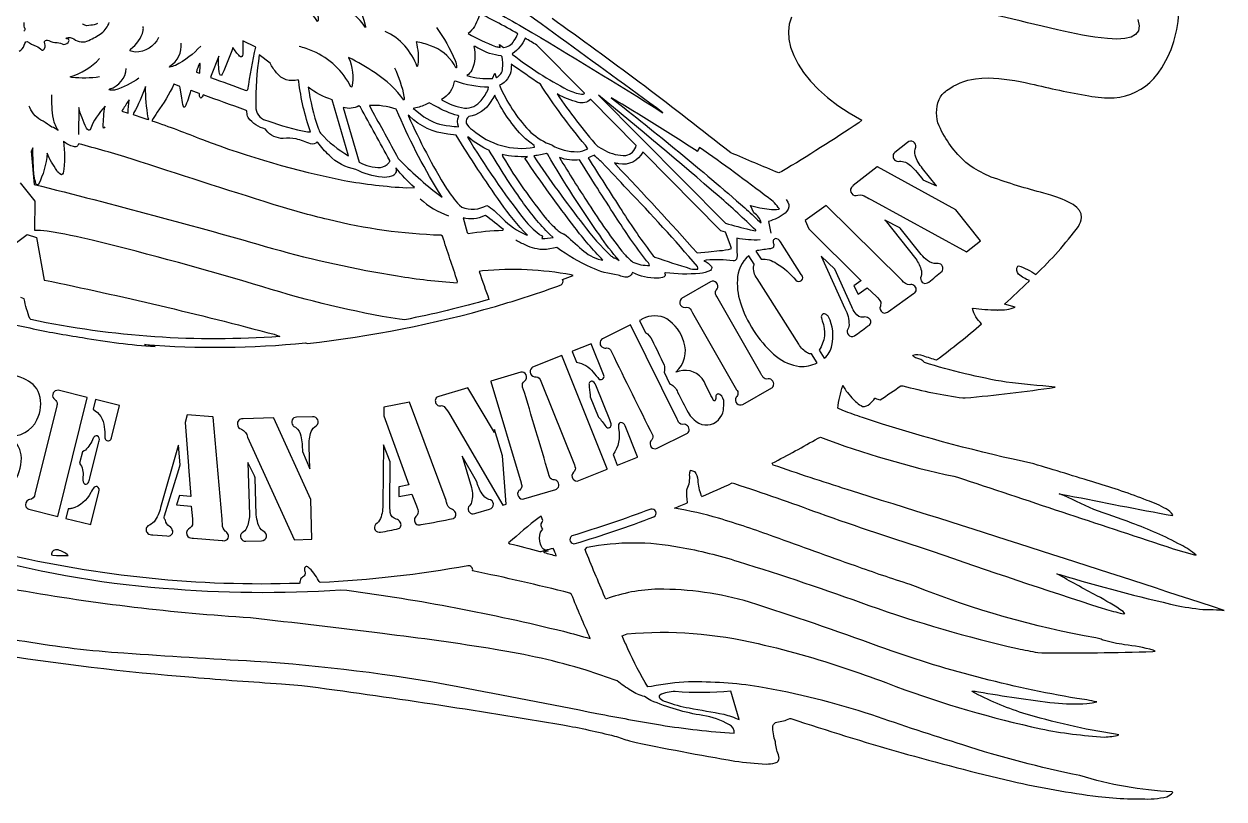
# Model space of a CAD drawing. Extents: x 1.2 to 67.4, y 0.4 to 30.3.
# Drawn here: x 13.85 to 31.65, y 0.38 to 11.88 of the extents above; entities that cross this region are included whole.
import ezdxf

# ---------------------------------------------------------------- set-up
doc = ezdxf.new("R2010")
doc.units = 0
doc.linetypes.add('0', pattern=[0])
doc.layers.add('1', color=7, linetype='0')

msp = doc.modelspace()

# ---------------------------------------------------------------- linework, layer by layer
at = {"layer": '1'}
for points in [[(20.279379, 12.77844, 0.143274), (20.577135, 12.217657), (20.603069, 12.194504), (20.642433, 12.190125), (20.639217, 12.165604, 0.062057), (20.826063, 12.061759, -0.021405), (21.249918, 11.828675, -0.008344), (23.32299, 10.560194, 0.001649)], [(20.853512, 11.907593, -0.008416), (20.611046, 12.032791, -0.103842), (20.487793, 11.782074), (20.463341, 11.756912), (20.436214, 11.734512, 0.039491), (20.843307, 11.54287, 0.031715), (20.909847, 11.528625), (20.900368, 11.573242), (20.960194, 11.526855, 0.245322), (21.116119, 11.624023, 0.05805), (21.171524, 11.72963, 0.008893)], [(16.623669, 11.113754), (16.616959, 11.083618, 0.002934), (17.141674, 10.89122), (17.170761, 10.897141, -0.026161), (17.288174, 11.530869), (17.093914, 11.627808), (17.093914, 11.462723, -0.136983), (17.081882, 11.392212), (17.072136, 11.38707), (17.06036, 11.389206), (17.047089, 11.397324, -0.064), (16.947472, 11.529236, -0.030176), (16.788666, 11.132187), (16.775734, 11.11673), (16.765053, 11.114075), (16.756416, 11.12233), (16.749622, 11.139633, -0.062004), (16.737144, 11.400925)], [(22.163631, 10.849167), (22.158619, 10.854614), (21.462334, 11.557358), (21.455624, 11.562699, 0.001824), (21.280891, 11.665924, -0.166352), (21.090813, 11.435532), (21.094212, 11.423921, 0.045093), (21.9119, 10.899673, 0.071946), (22.120003, 10.833061, 0.18317), (22.162399, 10.845465)], [(17.337894, 11.416612, 0.039284), (17.285469, 10.656859), (17.289543, 10.617538, 0.345082), (17.465771, 10.440582, 0.055318), (18.055332, 10.277969), (18.099125, 10.274292, -0.05207), (17.923225, 11.023438), (17.914692, 11.048416, -0.314949), (17.595675, 11.150568, -0.076985), (17.501766, 11.2957)], [(20.419048, 11.109894, 0.095292), (20.799744, 11.068192), (20.830212, 11.145676), (20.854332, 11.084412), (20.855404, 11.083298, 0.299747), (20.948145, 11.215774, 0.093473), (20.939491, 11.388016), (20.927174, 11.402344, -0.106183), (20.593805, 11.512156, -0.005672), (20.539917, 11.53981), (20.520863, 11.542908, -0.165436), (20.489592, 11.189987, -0.10057)], [(16.453552, 11.14473), (16.455982, 11.151489, 0.033522), (16.461182, 11.286453), (16.457546, 11.292694), (16.451839, 11.288589, 0.068325), (16.405972, 11.162628)], [(21.073692, 11.207428, -0.284361), (20.902023, 10.967148, 0.086402), (21.335356, 10.29846, 0.094905), (21.637493, 10.096085, -0.181695), (21.661919, 10.087555), (21.67786, 10.082062), (21.680489, 10.077667, 0.133878), (22.058079, 9.980794, 0.087146), (22.210587, 10.022125), (22.175117, 10.076202, -0.031177), (21.507553, 10.984711, -0.017127), (21.077057, 11.280991, -0.034847)], [(15.650544, 10.946243), (15.64993, 10.945145, -0.045373), (15.474517, 10.554657), (15.466713, 10.531571, -0.004033), (15.697685, 10.456636), (15.690122, 10.485382, -0.040662)], [(18.208729, 10.117126), (18.195892, 10.12883, -0.358228), (18.097542, 10.099197, 0.028994), (17.885305, 10.170259, 0.069673), (17.694778, 10.176719, -0.230706), (17.439472, 10.300217), (17.429619, 10.317444, -0.18223), (17.174637, 10.486298), (17.162003, 10.510376, -0.037181), (17.153923, 10.589478), (17.133667, 10.598891, -0.00056), (16.505432, 10.822571, -0.219311), (16.469917, 10.777802, -0.241768), (16.453743, 10.818451), (16.451221, 10.840637), (16.44566, 10.846161), (16.327072, 10.889465), (16.320484, 10.886749, -0.053473), (16.234579, 10.642958, -0.641295), (16.215141, 10.653168, -0.052488), (16.188877, 10.774612), (16.167156, 10.931274), (16.162071, 10.94986), (16.076626, 10.981079), (16.070805, 10.980865, -0.055954), (15.823071, 10.566442, 0.021182), (15.745945, 10.440583, -0.01381), (16.496296, 10.160535, 0.041187), (18.595596, 9.556105, 0.031678), (19.528149, 9.44545), (19.640343, 9.450027, -0.050637), (19.365032, 9.743301, -0.432296), (19.30056, 9.616339, -0.116575), (19.160049, 9.602921, -0.103275), (18.77087, 9.718948, -0.161999), (18.374533, 9.9283, -0.048048)], [(18.42025, 10.752701, -0.093276), (18.06382, 10.937653, 0.044591), (18.210936, 10.331098, 0.025645), (18.247074, 10.254547, 0.072454), (18.66309, 9.919464)], [(20.041576, 10.756561), (20.05159, 10.746384, 0.094134), (20.380047, 10.627018, 0.251936), (20.630146, 10.742126, 0.065509), (20.733688, 10.908554), (20.73983, 10.936234, -0.081895), (20.247383, 11.028168), (20.230045, 11.024918, -0.242566)], [(15.407195, 10.75177), (15.406543, 10.751068, -0.012378), (15.309739, 10.60347), (15.29992, 10.583206), (15.395925, 10.553711, -0.038781)], [(19.686813, 10.637802), (19.662411, 10.632019), (19.623112, 10.623825, -0.026365), (19.649731, 10.604721), (19.780514, 10.499619, 0.133283), (20.164095, 10.36526, 0.001155), (20.293718, 10.348663), (20.294327, 10.3535, -0.2078), (20.296051, 10.508255), (20.284599, 10.51651, -0.065602), (19.951298, 10.658325), (19.860054, 10.70813, -0.070087)], [(20.773891, 10.725708, -0.231475), (20.446793, 10.504623, 0.304583), (20.407776, 10.406982, 0.146783), (20.501774, 10.307053, 0.229074), (21.419697, 10.046112), (21.414608, 10.072525), (21.34935, 10.120499), (21.287266, 10.173401), (21.228416, 10.230301, -0.077501), (20.83012, 10.821594, -0.028364)], [(22.254333, 10.75798), (22.252411, 10.757187, -0.266908), (22.069313, 10.713623, -0.076852), (21.75692, 10.838013, 0.033639), (22.358364, 10.058594), (22.466454, 9.999908, 0.139675), (22.776323, 9.926156, 0.30935), (22.93095, 10.075089)], [(24.618771, 8.823624), (24.702774, 8.805481), (24.701736, 8.815399, 0.017353), (24.158432, 9.315292, 0.007731), (22.368704, 10.820161), (24.252197, 8.919189, 0.012696)], [(23.833103, 9.986008), (23.831213, 9.987061, 0.012013), (22.559507, 10.780335, -0.013955), (24.539019, 9.149075, -0.007019), (24.756866, 8.944947), (24.78511, 8.924026, 0.193948), (24.67345, 9.073822), (24.623119, 9.182251), (24.623268, 9.182434), (24.763931, 9.150146, 0.078088), (25.043341, 9.127604), (25.052525, 9.131485, 0.09746), (24.892393, 9.294265, 0.009905), (23.870064, 10.04216)], [(19.258068, 9.816254), (19.26561, 9.825989), (19.272774, 9.83638), (19.2733, 9.851151, 0.003283), (18.838011, 10.642925), (18.815525, 10.662308, -0.215707), (18.584023, 10.637558), (18.820713, 9.825455, 0.142834), (19.138657, 9.748971, 0.185287)], [(19.374237, 10.603058), (19.367001, 10.612869, 0.096164), (18.97105, 10.666901), (18.998182, 10.61244, -0.00287), (19.398918, 9.881714, 0.039654), (20.011614, 9.334935), (20.05233, 9.306641), (19.995102, 9.392808, -0.037273)], [(19.546604, 10.524689), (19.552124, 10.510652, 0.033165), (20.116331, 9.432941, 0.03766), (20.306675, 9.18689), (20.343697, 9.157898, 0.227508), (20.71199, 9.185242, -0.072079), (20.820396, 9.106796), (20.945446, 8.98877, 0.087091), (21.295334, 8.746933), (21.314869, 8.742538, -0.040099), (20.920746, 9.223558, -0.018142), (20.259422, 10.227174), (20.134792, 10.242722, -0.172521), (19.56855, 10.509613)], [(20.425415, 10.198668, 0.030264), (21.272659, 8.970061, 0.050936), (21.488878, 8.75658, 0.043668), (21.541176, 8.729492), (21.531349, 8.69342), (21.532608, 8.69313, 0.065881), (21.697384, 8.709335), (21.645374, 8.755966, -0.046626), (21.235916, 9.247178, -0.021061), (20.748802, 9.998704), (20.753128, 10.001236, -0.076106), (20.439877, 10.195404)], [(19.387806, 8.138824, 0.024173), (20.274502, 8.034973), (20.279352, 8.055691, -0.002279), (20.056068, 8.727815), (20.030407, 8.740814, -0.052587), (18.361584, 8.973725, -0.01891), (17.544861, 9.199195, -0.00262), (15.439422, 9.874494, 0.011359), (14.658224, 10.098587, -0.47348), (14.583447, 10.056503, -0.116131), (14.434234, 10.135864, -0.070888), (14.429884, 9.661214, -0.226688), (14.403743, 9.640381, -0.176866), (14.333507, 9.703415, -0.045639), (14.190917, 9.957504, -0.105581), (14.058883, 9.491384, -0.566299), (14.024749, 9.509201, -0.062334), (13.989968, 9.737244, -0.01435), (13.980052, 10.038559), (13.957807, 9.99408), (13.956529, 9.990906), (13.997502, 9.496552), (13.998085, 9.49524, -0.009565), (17.536526, 8.544769, 0.028633)], [(24.164551, 8.513657, 0.062492), (24.343605, 8.543152, 0.020822), (24.322384, 8.60527), (24.255127, 8.788345), (24.186188, 8.808258), (23.036572, 9.968506), (23.025967, 9.975189, -0.343948), (22.673168, 9.802773, -0.031026), (22.605022, 9.815414), (22.626141, 9.789091, -0.009824), (23.831842, 8.478757), (24.002758, 8.496994)], [(26.742222, 9.93779, 0.591535), (26.834431, 9.839988, -0.205934), (26.9956, 9.778125, -0.062295), (27.096775, 9.670685), (27.180016, 9.566193), (27.181362, 9.565277), (27.384197, 9.473419), (27.177448, 9.732941, -0.100121), (27.066793, 9.92768, -0.150445), (27.077236, 10.049706, 0.712464), (26.955238, 10.120026), (26.765446, 9.968674, 0.106459)], [(22.122383, 8.531296, 0.135411), (22.407276, 8.376999), (22.435944, 8.373856, -0.034796), (22.017084, 8.858655, -0.016004), (21.278671, 9.884431), (21.315678, 9.909378, -0.073081), (20.941914, 9.939499), (20.951569, 9.904037, 0.034957), (21.599632, 8.981397, 0.037781), (21.77393, 8.807327), (21.818226, 8.775391), (21.845203, 8.760284), (21.855869, 8.764816, -0.009933)], [(22.14624, 8.896346, 0.044779), (22.559322, 8.432834, 0.041965), (22.607651, 8.401505), (22.615498, 8.404083, -0.02314), (22.674801, 8.366394, -0.03011), (22.387583, 8.741047, -0.020096), (21.618305, 9.937759), (21.600864, 9.955673, -0.030672), (21.415794, 9.919266), (21.410273, 9.912751, 0.016313)], [(22.223154, 9.205888, 0.027983), (22.753933, 8.462459, 0.052024), (22.879044, 8.343597, 0.108267), (23.127254, 8.292709, 0.150625), (23.082798, 8.360383, -0.023064), (22.622383, 9.02179, -0.005005), (22.089577, 9.858459, -0.115256), (21.79015, 9.894805, 0.007947)], [(22.714153, 9.109608, 0.022103), (23.183292, 8.434785), (23.204077, 8.416842, 0.009816), (23.737032, 8.245322, 0.095719), (23.845585, 8.238541, 0.09411), (23.837784, 8.278791, 0.01321), (22.800167, 9.422121, 0.002079), (22.423008, 9.820938, -0.02242), (22.309315, 9.928772, -0.008418), (22.217054, 9.890141, 0.004864)], [(26.120342, 9.448807, 0.404977), (26.127033, 9.362549, 0.378337), (26.218639, 9.336075, -0.221832), (26.337044, 9.311752, 0.008014), (26.419182, 9.266098), (27.826321, 8.495819), (27.830376, 8.494278), (28.034584, 8.657059), (27.668571, 9.11647), (26.507061, 9.757019), (26.502163, 9.759079), (26.149498, 9.478119, 0.043485)], [(25.43351, 8.958038), (25.491222, 8.838089), (26.259899, 8.068817), (26.259296, 8.067474), (26.155373, 7.993088), (26.221233, 7.867294), (26.222378, 7.867798), (26.356358, 7.963684), (26.357574, 7.96315), (26.493645, 7.832779, -0.123025), (26.55592, 7.750259, -0.111795), (26.544724, 7.666626, 0.345689), (26.610611, 7.585602, 0.160154), (26.673115, 7.610901), (27.044041, 7.876573, 0.633826), (27.045124, 7.997687, 0.195265), (26.988758, 8.008163, -0.255002), (26.873501, 8.07203, -0.003062), (26.856983, 8.089157), (25.749256, 9.184036)], [(20.423653, 8.779953), (20.4352, 8.768829, -0.032664), (20.950397, 8.815048), (20.960682, 8.825073, 0.004953), (20.693039, 9.036879), (20.673988, 9.030136, -0.199775), (20.364681, 9.001953)], [(27.468563, 8.210983), (27.474653, 8.220066, 0.617695), (27.386299, 8.319962, -0.201707), (27.252239, 8.367398, -0.051959), (27.156685, 8.453537), (26.842426, 8.847992), (26.840496, 8.849487), (26.619625, 8.964737), (26.620499, 8.963028), (27.076954, 8.39006, -0.091039), (27.160152, 8.214157, -0.125666), (27.148037, 8.107529, 0.705089), (27.270235, 8.047732, 0.020085)], [(25.070286, 8.644806, 0.27889), (24.994108, 8.691309, 0.51802), (24.966557, 8.619184, -0.139504), (24.964371, 8.564056, -0.221671), (24.921154, 8.54126, 0.01422), (24.7225, 8.513367), (24.702976, 8.506927), (24.780945, 8.384811, -0.179022), (25.010942, 8.323866, -0.083429), (25.298655, 8.07459, 0.356), (25.383522, 8.068379, 0.362225), (25.383068, 8.153424), (25.378292, 8.161514)], [(25.47155, 6.994461, -0.148831), (25.341446, 7.124222), (24.721195, 8.097626, -0.198965), (24.674318, 8.292712), (24.677076, 8.301482), (24.680347, 8.310074), (24.598518, 8.438232, 0.21853), (24.431051, 8.079085, 0.111555), (24.490692, 7.694558, 0.134529), (25.011089, 6.939998, 0.129615), (25.353781, 6.795677, 0.142544), (25.612717, 6.849747), (25.529396, 6.980225, -0.103661)], [(26.387764, 7.408707, 0.540235), (26.373558, 7.513247, 0.221485), (26.304676, 7.52646, -0.311779), (26.177158, 7.588074, -0.045505), (26.126297, 7.680038), (25.873943, 8.237717), (25.672764, 8.432983), (25.673481, 8.430237), (26.026287, 7.652786, -0.12856), (26.086285, 7.410273, -0.101884), (26.058613, 7.330597, 0.772897), (26.185211, 7.261691, 0.004568)], [(24.968193, 6.516464, 0.576585), (24.864626, 6.60831, -0.309596), (24.800766, 6.649979, -0.020587), (24.77676, 6.690552), (24.124588, 7.832581, -0.414217), (24.130259, 7.945107, 0.767055), (24.032619, 8.050659), (23.60302, 7.805131), (23.593933, 7.79737, 0.785231), (23.678638, 7.673573, -0.309952), (23.742508, 7.631897, -0.020499), (23.766506, 7.591324), (24.41869, 6.449309, -0.414329), (24.413025, 6.3368, 0.766991), (24.51067, 6.231216), (24.94025, 6.476761, 0.178804)], [(24.229294, 6.255859, 0.270094), (24.170147, 6.379333, 0.626787), (24.111816, 6.346695, -0.06492), (24.102661, 6.290756, -0.589915), (24.072197, 6.298509, -0.009439), (23.935635, 6.570084, 0.357801), (23.566772, 6.722321), (23.521732, 6.711548), (23.519623, 6.715805, 0.306417), (23.636091, 7.161554, 0.17566), (23.385271, 7.499257, 0.254133), (23.02424, 7.499294, 0.020244), (22.980225, 7.477509), (23.061867, 7.304016), (23.06496, 7.300308, -0.158934), (23.164398, 7.183685, -0.011641), (23.341839, 6.81764, -0.162405), (23.342369, 6.707947), (23.421604, 6.539566, -0.203296), (23.534452, 6.430765), (23.543528, 6.415153, 0.009909), (23.699028, 6.109313, 0.110651), (23.858015, 5.950904, 0.374248), (24.177181, 6.037049, 0.145061), (24.226587, 6.186892, 0.038035)], [(25.748585, 7.564804, 0.764003), (25.676682, 7.515167), (25.682404, 7.492254), (25.688847, 7.469533, -0.259164), (25.641098, 7.037582), (25.719143, 6.915344, 0.186627), (25.830837, 7.10748, 0.17892), (25.782703, 7.530823, 0.085755)], [(23.712936, 5.839279, 0.558782), (23.618433, 5.934351, -0.33027), (23.545898, 5.993203, -0.01291), (23.535545, 6.014053), (22.849041, 7.401474), (22.843533, 7.411118), (22.427784, 7.205383, 0.603063), (22.437069, 7.074023, 0.192949), (22.493456, 7.068636, -0.310057), (22.556358, 7.021469), (22.562437, 7.010283, 0.001165), (23.174656, 5.77007, -0.301324), (23.1455, 5.68866, 0.738788), (23.239788, 5.580048), (23.681797, 5.798874, 0.191175)], [(22.443748, 6.676971), (22.260921, 7.132004), (21.982128, 7.020004), (21.980938, 7.018494), (22.044521, 6.857834, -0.196422), (22.290888, 6.711762, 0.003365), (22.380392, 6.603106, 0.752841)], [(22.02058, 5.310333, -0.363246), (21.999611, 5.22403, 0.831411), (22.078186, 5.100372), (22.500538, 5.270096), (22.498444, 5.277725), (21.823952, 6.956436), (21.390766, 6.782181), (21.381187, 6.776055, 0.780095), (21.445381, 6.642517, -0.330168), (21.512253, 6.57724), (22.012016, 5.333542)], [(13.603663, 5.773911, 0.348295), (14.039828, 6.004165, 0.194702), (14.075818, 6.384325, 0.221005), (13.840034, 6.613841, 0.024387), (13.737628, 6.653931), (13.68629, 6.509613, -0.239698), (13.722787, 6.377594, -0.063436), (13.673871, 6.218552, -0.030404), (13.573313, 5.966581, -0.218917), (13.471549, 5.905899), (13.416013, 5.749771), (13.415778, 5.746262, -0.239899), (13.441499, 5.605408, -0.042133), (13.409297, 5.500473), (13.303649, 5.213989, -0.219969), (13.204412, 5.093231), (13.180444, 5.087509), (13.129066, 4.9431, 0.104698), (13.386314, 4.882619, 0.267485), (13.718306, 5.102531, 0.153585), (13.807037, 5.48133, 0.218684), (13.623808, 5.754821), (13.602008, 5.76944)], [(21.774311, 5.004852, 0.558964), (21.69722, 5.114517, -0.330331), (21.635679, 5.18478), (21.633324, 5.192179, 0.004184), (21.245047, 6.489382, -0.346055), (21.27599, 6.579086, 0.772198), (21.216263, 6.710876), (20.771915, 6.578415), (20.77343, 6.569687), (21.22084, 5.069336), (21.223541, 5.059968, -0.418126), (21.189571, 4.95224, 0.738657), (21.264187, 4.829269), (21.736816, 4.970306, 0.190589)], [(13.877532, 4.713791, 0.224929), (13.921775, 4.676498), (14.348609, 4.57077), (14.785172, 6.328827), (14.785197, 6.334549), (14.355374, 6.440918, 0.663568), (14.28905, 6.318069, -0.189298), (14.339377, 6.254791, -0.077939), (14.333293, 6.205307), (14.010732, 4.902573, -0.387853), (13.930288, 4.819253), (13.915946, 4.816452, 0.376044)], [(20.951012, 4.737289), (20.95219, 4.736221), (21.00037, 4.750595), (20.945087, 5.468079), (20.825176, 5.858658), (20.828995, 5.817276), (20.82579, 5.816299), (20.432312, 6.477142), (20.000179, 6.348266, 0.482227), (19.954224, 6.261353, 0.491839), (20.042843, 6.213527, -0.300796), (20.090111, 6.187286, -0.054064), (20.165871, 6.07933)], [(22.478233, 5.903687, 0.878075), (22.555721, 5.94104, 0.064984), (22.535671, 6.000565), (22.3382, 6.491913, 0.16291), (22.286587, 6.571949, 0.577743), (22.229137, 6.526428, 0.003755), (22.247227, 6.371877), (22.247528, 6.358372), (22.247578, 6.344864), (22.36396, 6.050842), (22.368095, 6.044159, -0.038372)], [(15.048022, 5.746246, 1.016355), (15.145162, 5.733551), (15.264678, 6.215775), (14.907845, 6.304169), (14.872369, 6.161301, -0.239058), (15.038657, 5.898239, -0.050622)], [(19.687778, 4.672485, -0.327925), (19.65823, 4.567688, 0.449021), (19.674686, 4.450195, 0.148547), (19.741367, 4.448242, 0.009343), (20.218748, 4.540955, 0.502058), (20.239544, 4.642256, 0.193568), (20.192703, 4.674988, -0.252328), (20.115974, 4.781332, -0.002994), (20.108265, 4.803726), (19.566776, 6.263901), (19.18531, 6.192566), (19.185066, 6.191101), (19.186726, 6.059647), (19.557381, 5.040573), (19.558044, 5.036652), (19.411304, 5.009171), (19.410393, 5.008606), (19.405941, 4.866135), (19.406139, 4.864883), (19.601967, 4.901474), (19.670902, 4.724167, -0.020816)], [(16.349762, 4.476151, -0.328912), (16.289543, 4.382721, 0.413379), (16.276665, 4.269272, 0.172293), (16.363453, 4.24649), (16.78735, 4.211349), (16.797539, 4.210648, 0.62947), (16.874344, 4.302312, 0.209644), (16.83379, 4.35025, -0.231471), (16.793018, 4.449539, 0.007124), (16.786934, 4.529327), (16.654419, 6.042953), (16.650578, 6.045822), (16.267151, 6.077408), (16.237514, 5.96376), (16.288639, 5.322418, -0.072651), (16.285995, 5.304199), (16.321682, 4.865189), (16.32045, 4.864243), (16.154282, 4.877884), (16.111752, 4.74028), (16.326229, 4.722412), (16.327702, 4.72168), (16.34721, 4.53299, -0.02302)], [(17.855827, 4.224945), (17.857765, 4.2229), (18.117073, 4.23053), (18.118481, 4.230942), (18.101189, 4.818085), (17.55521, 6.028748), (17.552776, 6.031693), (17.101688, 6.018356), (17.091354, 6.017532, 0.505388), (17.015179, 5.9384, 0.371739), (17.073849, 5.862732, -0.230853), (17.163815, 5.74733)], [(18.185364, 5.917375, 0.751947), (18.12915, 6.04866), (17.892307, 6.041656, 0.639957), (17.83539, 5.922313, 0.146234), (17.874342, 5.891708, -0.195221), (17.956337, 5.764587, -0.047262), (17.978195, 5.531464), (18.087166, 5.277191), (18.087635, 5.277542), (18.077923, 5.6073, -0.096125), (18.106441, 5.828773, -0.150091)], [(22.648769, 5.331329), (22.65004, 5.330154), (22.948174, 5.449936), (22.948795, 5.452927), (22.763199, 5.914993, 0.358589), (22.702131, 5.962721, 0.38948), (22.666534, 5.915466), (22.666729, 5.893819), (22.66783, 5.8722, -0.20638), (22.587372, 5.486435)], [(14.962796, 5.691925, 0.363469), (14.935791, 5.763815, 0.373717), (14.882113, 5.739532), (14.875007, 5.728878, -0.103858), (14.758348, 5.552032), (14.741767, 5.540619), (14.714889, 5.527115), (14.673173, 5.359131, -0.212575), (14.72021, 5.155717, 0.117879), (14.733488, 5.062495, 0.531784), (14.801021, 5.067169, 0.091752), (14.825692, 5.137497), (14.954486, 5.656937, 0.025347)], [(15.930444, 4.576996), (16.143616, 5.267212), (16.162434, 5.332901), (16.139122, 5.626053), (16.136642, 5.61824), (15.874509, 4.699478, -0.098778), (15.779254, 4.491501, -0.110403), (15.684388, 4.428787, 0.425576), (15.684472, 4.316849, 0.143657), (15.759999, 4.296524), (15.968448, 4.279266, 0.649321), (16.04784, 4.372397, 0.209725), (16.005955, 4.421646, -0.23161), (15.947639, 4.512497, -0.290347)], [(19.273296, 4.753555), (19.280293, 5.379486), (19.179817, 5.630676), (19.170998, 4.759033, -0.097531), (19.136456, 4.538803, -0.126164), (19.062618, 4.451996, 0.711959), (19.137756, 4.335938, 0.013739), (19.405212, 4.388354, 0.461761), (19.429073, 4.482279, 0.239399), (19.369972, 4.526962, -0.297125), (19.282169, 4.628387, -0.056229)], [(17.192001, 4.59108, -0.098159), (17.149845, 4.394669, -0.128907), (17.084682, 4.327347, 0.726424), (17.137653, 4.201767), (17.371902, 4.208694, 0.836989), (17.397596, 4.348873, -0.19003), (17.318642, 4.466476, -0.048511), (17.293861, 4.594101), (17.277763, 5.140625), (17.265411, 5.173294), (17.16901, 5.37117)], [(20.548779, 4.615952), (20.754856, 4.677462, 0.865765), (20.744186, 4.821014, -0.193087), (20.643265, 4.906969, -0.087492), (20.562393, 5.094101), (20.346169, 5.463226), (20.485096, 4.997437, -0.129959), (20.48748, 4.781281, -0.098128), (20.44408, 4.71251, 0.696744), (20.534838, 4.61154)], [(14.839572, 4.449158), (14.841348, 4.455429), (14.960017, 4.934311, 0.396244), (14.933035, 5.011877, 0.376112), (14.879554, 4.988632), (14.865088, 4.967232), (14.851295, 4.945393), (14.838187, 4.923136, -0.211182), (14.558102, 4.68825, -0.045934), (14.505116, 4.682373), (14.469939, 4.54071)], [(23.14481, 4.67743, -0.0147), (21.97464, 4.28006, 0.872203), (22.024855, 4.166855, 0.017307), (23.192974, 4.563385, 0.870373)], [(21.62278, 4.058029), (21.623562, 4.057251), (21.554279, 4.038361), (21.56641, 4.033372, -0.005165), (21.743664, 3.982529, 0.05823), (21.698601, 4.093567, 0.006191), (21.580433, 4.067459, -0.225564), (21.510153, 4.159226, -0.170125), (21.509945, 4.333755), (21.527122, 4.360291), (21.545116, 4.378571, -0.356682), (21.53236, 4.486389), (21.539375, 4.500183), (21.542282, 4.510941), (21.517822, 4.575699), (21.487602, 4.555297, 0.017287), (21.0373, 4.175508), (21.05513, 4.165007, -0.00656), (21.501831, 4.051054), (21.518551, 4.049301, -0.013362), (21.581303, 4.067078, 0.093088)], [(22.187103, 2.286513, 0.034542), (20.837549, 2.595902, 0.011117), (19.167526, 2.830255, 0.003059), (17.207924, 3.063414, -0.027774), (13.771243, 3.472164, -0.028823), (12.402267, 3.814301, -0.029096), (11.999234, 3.979645, 0.176783), (11.799111, 3.802551, 0.255105), (11.82797, 3.550735, 0.11622), (12.16438, 3.244431, 0.051773), (12.558048, 3.061359, 0.052678), (13.860105, 2.717081, 0.024892), (15.330558, 2.543813, 0.004799), (17.26783, 2.423568, -0.030068), (20.284986, 2.046682, -0.003483), (22.344662, 1.646386, 0.005465), (23.291069, 1.474827, 0.021556), (24.383175, 1.351807, 0.303674), (24.31073, 1.477539, 0.104167), (23.919794, 1.615425, -0.062803), (23.145533, 1.840099, -0.035275), (23.054432, 1.895538, -0.094996), (22.850899, 1.985611, -0.023942), (22.646881, 2.128829, 0.013343)], [(14.490988, 3.989792), (14.504567, 3.991272, 0.118455), (14.352988, 4.072403), (14.327933, 4.074387, 0.4944), (14.258607, 4.000824), (14.275889, 3.993073, 0.002342)], [(23.712957, 1.72705, -0.006864), (24.228802, 1.633731, -0.043848), (24.455391, 1.554886), (24.331638, 1.97467, -0.042487), (23.507175, 1.97111, 0.113016), (23.279993, 1.917542, 0.551598), (23.28414, 1.866581, 0.114309), (23.365692, 1.821091, 0.042035)]]:
    msp.add_lwpolyline(points, format="xyb", close=True, dxfattribs=at)
for points in [[(18.691422, 12.447021, -0.034282), (18.910528, 11.85711), (18.91279, 11.841017), (18.914043, 11.824814, 0.121543), (18.672422, 12.060643, 0.054342), (18.052883, 12.390808, -0.069118), (18.209368, 11.975474, -0.054157), (18.208992, 11.918762), (18.201496, 11.913651, 0.093581), (18.010963, 12.129807, 0.042316), (17.538643, 12.460922)], [(13.343084, 2.545812, 0.020879), (16.356791, 2.182967, 0.006042), (17.669292, 2.086929), (17.969728, 2.062011, -0.008782), (21.84112, 1.477354, -0.014825), (22.608681, 1.311335, -0.013392), (22.830004, 1.237381, 0.010275), (24.391859, 0.939929, 0.024202), (24.855993, 0.894983, 0.056484), (24.989616, 0.910797), (25.018749, 0.923981, 0.353873), (25.045918, 1.007568), (25.038593, 1.034302, -0.093187), (24.995121, 1.223343, -0.097715), (24.957392, 1.463199, -0.294229), (25.016453, 1.516907, 0.067593), (25.207317, 1.569565), (25.225338, 1.571014, 0.022782), (28.501303, 0.63976, 0.02296), (29.781027, 0.412541, 0.01646), (30.214493, 0.379669), (30.425171, 0.380737, 0.083295), (30.801163, 0.410821, 0.11521), (30.891624, 0.472229), (30.878239, 0.481888, -0.062656), (29.508881, 0.724182, -0.028745), (27.772717, 1.178959, -0.00706), (26.426657, 1.624284, 0.036335), (24.748152, 2.041738, 0.043399), (23.706768, 2.113276, 0.040501), (23.158516, 2.046387), (23.102493, 2.038467, -0.033939), (22.807392, 2.605202, -0.004062), (22.718925, 2.796769), (22.795551, 2.828674, -0.080477), (24.737757, 2.681563, -0.029746), (26.170086, 2.269285, -0.01108), (26.782333, 2.046625, 0.035084), (28.931286, 1.417585, 0.033539), (29.874741, 1.295242, 0.047581), (30.089428, 1.326614), (30.037678, 1.337433, -0.034327), (28.665817, 1.650487, -0.041453), (27.910419, 1.969499), (27.909721, 1.97554), (27.926441, 1.97702), (27.959198, 1.974411), (28.00658, 1.968216, 0.014625), (29.134943, 1.80215, 0.0344), (29.611599, 1.79213), (29.693436, 1.80188), (29.760998, 1.816422, 0.023929), (29.46685, 1.867908, -0.045025), (26.53009, 2.639693, 0.010008), (24.611441, 3.297558, 0.070913), (23.25499, 3.490307, 0.081389), (22.479721, 3.342896), (22.465363, 3.372824, -0.003746), (22.170309, 4.077059), (22.200649, 4.111084, -0.098271), (23.571646, 4.114176, -0.033662), (24.443314, 3.899711, -0.012302), (26.382002, 3.24911, 0.028765), (28.586906, 2.608844, 0.007977), (28.886459, 2.550461), (28.945717, 2.547805, 0.0117), (30.593758, 2.565017), (30.625973, 2.568359), (30.616455, 2.576279), (30.59951, 2.584213, 0.038949), (30.174091, 2.665434, -0.030407), (29.855143, 2.73271), (29.841328, 2.739482), (29.828167, 2.747452), (29.745029, 2.766021, -0.051748), (27.072803, 3.531474), (26.992767, 3.560007, -0.009897), (26.180811, 3.833921, -0.003329), (24.974489, 4.268415, 0.011618), (24.152252, 4.543242, 0.025628), (23.497303, 4.693117, 0.002907), (23.687592, 4.771424), (23.689373, 4.777679, -0.050691), (23.68148, 4.961773), (23.685493, 4.977187, 0.142287), (23.72126, 5.188125, -0.076469), (23.733753, 5.254623), (23.796429, 5.237427, -0.129595), (23.842445, 5.105438, 0.062219), (23.889498, 4.882592, 0.06113), (23.904402, 4.864076, 0.007543), (24.351543, 5.066055), (24.386932, 5.056149, -0.009187), (25.637737, 4.621104, 0.009676), (27.321083, 4.056373, 0.007071), (29.839689, 3.20803, 0.007958), (30.109295, 3.133713), (30.156841, 3.125916), (30.175064, 3.129364), (30.168621, 3.141266), (30.150555, 3.157944, 0.031767), (29.764185, 3.390821, -0.008154), (29.169147, 3.719818), (29.214687, 3.707352, 0.018065), (30.966782, 3.243858, 0.02951), (31.388966, 3.185974, -0.012833), (31.583664, 3.184265), (31.613674, 3.179764), (31.648151, 3.172165), (31.476976, 3.230719, 0.004327), (26.060629, 4.966931, -0.006093), (24.962313, 5.332015), (24.946678, 5.359191, 0.011198), (25.628279, 5.730926), (25.662228, 5.746536, 0.039222), (27.639999, 5.166855), (27.695732, 5.150635), (27.785328, 5.12245, 0.000978), (30.896429, 4.090135), (31.052862, 4.042818), (31.209866, 3.997558), (31.232845, 3.995285, 0.067291), (31.007345, 4.146271, 0.037538), (30.279312, 4.470829, 0.01175), (29.716167, 4.671233, 0.013816), (29.205502, 4.906157), (29.335932, 4.882004, 0.003767), (30.886023, 4.581666), (30.89146, 4.591949, 0.124565), (30.787964, 4.680756, 0.044777), (30.507841, 4.807495, 0.02052), (29.746517, 5.067732, 0.002935), (28.826481, 5.347456), (28.67268, 5.383361, -0.026254), (26.288242, 6.034811, -0.007158), (25.995811, 6.141114), (25.921375, 6.174713, -0.056592), (25.992937, 6.509103), (25.995687, 6.510862), (25.998802, 6.511841, 0.100687), (26.06464, 6.406662), (26.129292, 6.330887, 0.102526), (26.28801, 6.201035, 0.239601), (26.394291, 6.241302, 0.026806), (26.470768, 6.321701), (26.474628, 6.322464, 0.032971), (26.548664, 6.299453, 0.005521), (26.855072, 6.507355), (26.884167, 6.508163, 0.033236), (27.77599, 6.327393), (27.809584, 6.328734, 0.015232), (29.142551, 6.487027, -0.00218), (28.418404, 6.560363, -0.032438), (27.2047, 6.853104, 0.189092), (27.089529, 6.916211, -0.246242), (27.032373, 6.960258), (27.03418, 6.962525, -0.169127), (27.181932, 6.954803, 0.001743), (27.385082, 6.891555, 0.015883), (28.053543, 7.426071, -0.15892), (27.919579, 7.655121), (27.92643, 7.659927, 0.033298), (28.277164, 7.632751), (28.288738, 7.626968), (28.295441, 7.632904, 0.101258), (28.550808, 7.674179), (28.394672, 7.720993, 0.008598), (28.754719, 8.057312), (28.761398, 8.069672, -0.089171), (28.601427, 8.16187, -0.338993), (28.589348, 8.283478), (28.599678, 8.288422, -0.082364), (28.855511, 8.158539, 0.04279), (29.488951, 8.872523, 0.102086), (29.534756, 9.003952), (29.527908, 9.059052), (29.503826, 9.109009), (29.464008, 9.154404), (29.409939, 9.195877, 0.064903), (29.080898, 9.334534), (28.977879, 9.365463, -0.023109), (28.195621, 9.60556, -0.047454), (27.900158, 9.760544), (27.820354, 9.822083, -0.105859), (27.422579, 10.362722, -0.196216), (27.422541, 10.756008, -0.146001), (27.53372, 10.886789, -0.133556), (27.962627, 11.063431), (28.056187, 11.073044), (28.152275, 11.075867, -0.051688), (28.778109, 10.989718, 0.014384), (29.642908, 10.808741, 0.047639), (30.01956, 10.780814, 0.195382), (30.607067, 11.069717), (30.669777, 11.144516), (30.726067, 11.224594, 0.144483), (30.978382, 12.161194)], [(30.371906, 11.944199), (30.390022, 11.849075), (30.378029, 11.774414), (30.337502, 11.718796), (30.270042, 11.680817), (30.177219, 11.659042), (30.060619, 11.6521), (29.921825, 11.658524, -0.031935), (29.176376, 11.789948), (28.950357, 11.842162, 0.008378), (27.217085, 12.243528, 0.012917)], [(25.234737, 11.978149), (25.200283, 11.875824), (25.186535, 11.76622), (25.193043, 11.650681), (25.219372, 11.530457), (25.265076, 11.406845), (25.329716, 11.281158), (25.412849, 11.154678), (25.514038, 11.028702), (25.632839, 10.90451), (25.76881, 10.783401), (25.921513, 10.666656), (26.090508, 10.555603), (26.275345, 10.451492), (26.230997, 10.411469, -0.012911), (25.08939, 9.686707), (25.04332, 9.66597, -0.003141), (24.333941, 9.965227), (24.241814, 10.032242, 0.014155), (21.681337, 11.955585, 0.014748)], [(13.779107, 11.472824, 0.213733), (13.848805, 11.561447), (13.861299, 11.588501), (13.876103, 11.612427), (13.896134, 11.615997, 0.058094), (14.029368, 11.54863, -0.053314), (14.11548, 11.488474, 0.428479), (14.151972, 11.512164, 0.235669), (14.151095, 11.606628), (14.150701, 11.618347, -0.363888), (14.216229, 11.628693, 0.137002), (14.339049, 11.603256, -0.062945), (14.435742, 11.5728, 0.297754), (14.515756, 11.619431, 0.345212), (14.497014, 11.656952, -0.284557), (14.474813, 11.662262), (14.476571, 11.671188, -0.22371), (14.58759, 11.653549, 0.289267), (14.809544, 11.632535, 0.041315), (15.000343, 11.739793, 0.135637), (15.113971, 11.899094, 0.214401)], [(13.844979, 11.897079, 0.035495), (13.850231, 11.824718, 0.116022), (13.860534, 11.81604, -0.204409), (13.847564, 11.769409, 0.144603)], [(14.940831, 11.881851, -0.113718), (14.838813, 11.859253, -0.252595), (14.722985, 11.872375), (14.718221, 11.880615, -0.051246)], [(15.845353, 11.674515, -0.289777), (15.4976, 11.458764, -0.085338), (15.421304, 11.479965), (15.429812, 11.504013, 0.175847), (15.616609, 11.777444, 0.070441), (15.616201, 11.841186)], [(19.9692, 11.822021, -0.051475), (20.242765, 11.336138, -0.084053), (20.264114, 11.2276), (20.255684, 11.224121), (20.23148, 11.274124, 0.171405), (19.879436, 11.552487, 0.053569), (19.663788, 11.613083, -0.092953), (19.691481, 11.272956, -0.051212), (19.679691, 11.242142, 0.201483), (19.205311, 11.766481)], [(16.470314, 11.549515, -0.091681), (16.093889, 11.260941, -0.062412), (16.00848, 11.2379), (16.011253, 11.250473, 0.289828), (16.178658, 11.591186)], [(19.3442, 11.224808, -0.066074), (19.484953, 10.79976, -0.047975), (19.484028, 10.743439, 0.094491), (19.055891, 11.149434, 0.038144), (18.663841, 11.377121, -0.152911), (18.712299, 10.942566), (18.697433, 10.937592, 0.186919), (18.134109, 11.471762, 0.042302), (17.927532, 11.544251)], [(14.970393, 11.091202, -0.070761), (14.558417, 11.084351), (14.532907, 11.091202, 0.123784), (14.970393, 11.36203)], [(15.5537, 11.070374, -0.084731), (15.191991, 10.896312, -0.095518), (15.107314, 10.898819), (15.119275, 10.911682, 0.310895), (15.366214, 11.216202)], [(14.258439, 10.825317, 0.051492), (14.279628, 10.468609, 0.092376), (14.354295, 10.294861, 0.100462), (14.261458, 10.347534, -0.020451), (14.131118, 10.43576, -0.202774), (13.936566, 10.635284), (13.925078, 10.658615)], [(15.045588, 10.349808), (15.036489, 10.334915), (15.029847, 10.331009), (15.025409, 10.3367), (15.022912, 10.350601, -0.040224), (15.050458, 10.654907, 0.101212), (14.828877, 10.307953), (14.816712, 10.298386), (14.803435, 10.300262), (14.789336, 10.311981), (14.774703, 10.331955, -0.057538), (14.661231, 10.638718), (14.656701, 10.238693)], [(12.367186, 7.842251, 0.046999), (13.936423, 7.365311, 0.016429), (14.718528, 7.222506, 0.024673), (15.791585, 7.088869), (15.636614, 7.119383, 0.042791), (18.024452, 7.143493), (18.055283, 7.135209, 0.041362), (20.84203, 7.686658, 0.016302), (21.814075, 8.004608, 0.389079), (21.837959, 8.084641), (21.995468, 8.146103), (21.965324, 8.153763, 0.068257), (20.651772, 8.212341), (20.600142, 8.202281, 0.003245), (20.744484, 7.788956, -0.020831), (19.495541, 7.486526), (19.419601, 7.493851, -0.036019), (17.391502, 7.976169, 0.011715), (14.879022, 8.665106, 0.018033), (14.193374, 8.799805), (14.094049, 8.810074), (14.009049, 8.813461), (14.013494, 9.247116), (13.794328, 9.518677)], [(25.152088, 9.271088), (25.17944, 9.231476, -0.322008), (25.163067, 9.096542), (25.136833, 9.069016, -0.097468), (24.892811, 8.947021), (24.927166, 8.773621)], [(13.522466, 8.476974), (13.893554, 8.750229), (14.03612, 8.710098), (14.145068, 8.077362), (14.15344, 8.075347, -0.014494), (17.55831, 7.27162), (17.64217, 7.239426, -0.070394), (13.949798, 7.489975), (13.935374, 7.504028, -0.043093), (13.851796, 7.797134), (13.802927, 7.817855, 0.026187)], [(24.767025, 8.671967, -0.058154), (24.420589, 8.697021), (24.424351, 8.485748, -0.087192), (24.416832, 8.386566, -0.349321), (24.369404, 8.362518, 0.05044), (23.96933, 8.372864), (23.933651, 8.360199, -0.125369), (24.045727, 8.277094, -0.365963), (24.029545, 8.220016, -0.120389), (23.873009, 8.173996, -0.053086), (23.362354, 8.185028), (23.349606, 8.175766, -0.555396), (23.344536, 8.12674, -0.136855), (23.241121, 8.105461, -0.119897), (22.87429, 8.187683, -0.401156), (22.741117, 8.123135, -0.078385), (22.659695, 8.15152, -0.086085), (22.261843, 8.263263, -0.0569), (21.75388, 8.558136), (21.599598, 8.532425), (21.571114, 8.528305, -0.117204), (21.29034, 8.594727, -0.029215), (21.142811, 8.669251)], [(13.041768, 4.025955, 0.051056), (15.910582, 3.506561, 0.037712), (18.54744, 3.480499), (18.638361, 3.474519, -0.027467), (21.84866, 2.86497, -0.005122), (22.248877, 2.757599, -0.009172), (21.970764, 3.412657), (21.944778, 3.430877, 0.011068), (20.502491, 3.762451, 0.519561), (20.432636, 3.836701, -0.032854), (18.240097, 3.58809), (18.228582, 3.602249), (18.218002, 3.617119, 0.085457), (18.059988, 3.820038), (18.052877, 3.823345, 0.433742), (18.015388, 3.812852, 0.272235), (18.015503, 3.750728, -0.192411), (18.006218, 3.688416, -0.01298), (17.95668, 3.649353, 0.087876), (17.940414, 3.579636), (17.928017, 3.575897, -0.067338), (13.512155, 4.023666, -0.01079)]]:
    msp.add_lwpolyline(points, format="xyb", dxfattribs=at)
msp.add_arc((20.543085, 10.169715), 1.207617, -132.570067, -109.357296, dxfattribs=at)

doc.saveas('drawing.dxf')
